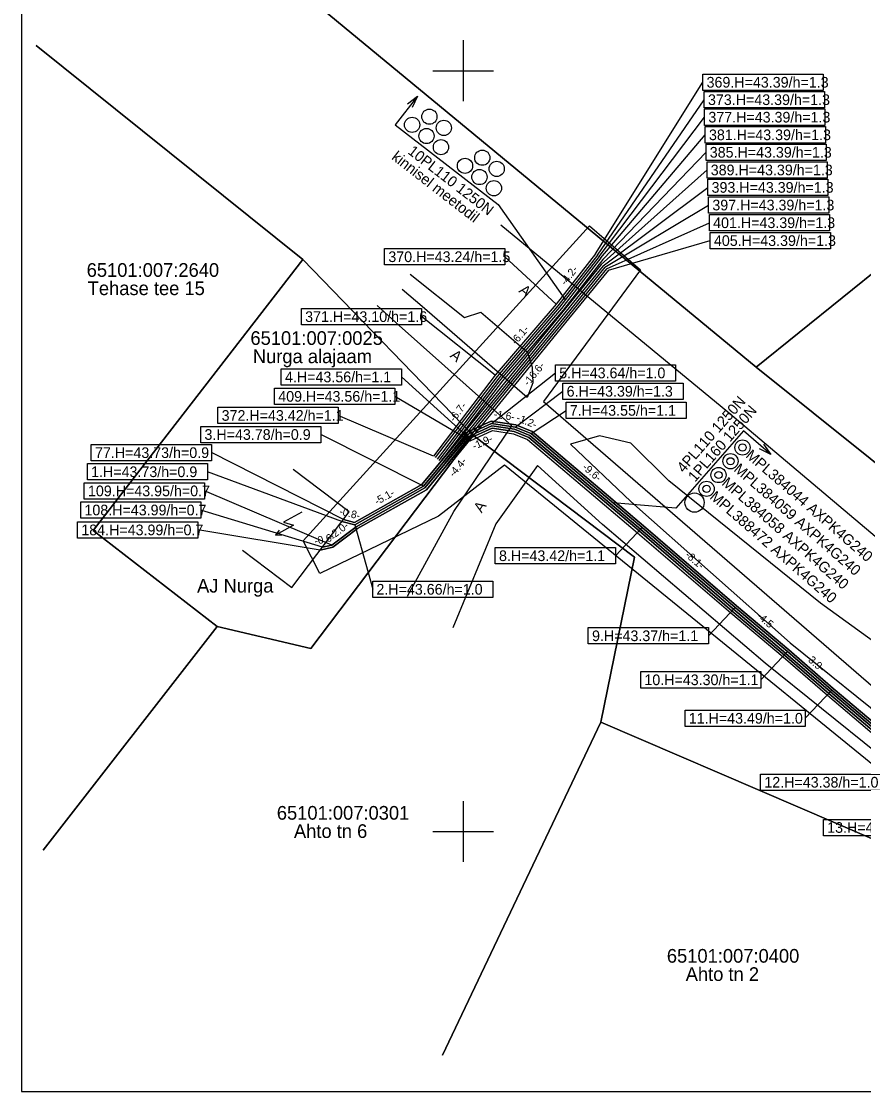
# Model space of a CAD drawing. Extents: x 565521 to 565797, y 6581783 to 6582031.
# Drawn here: x 565521 to 565576.3, y 6581782.9 to 6581853.2 of the extents above; entities that cross this region are included whole.
import ezdxf

# ---------------------------------------------------------------- set-up
doc = ezdxf.new("R2010")
doc.units = 0
for name, color, linetype in [('ABIJOONIS', 7, 'Continuous'), ('HOONE', 7, 'Continuous'), ('JOONSIDE', 7, 'Continuous'), ('MOOTPIIR', 7, 'Continuous'), ('MPKAABEL', 7, 'Continuous'), ('PIIR', 7, 'Continuous'), ('RAJATIS', 7, 'Continuous'), ('TEE', 7, 'Continuous'), ('VORK', 7, 'Continuous'), ('VORMISTUS', 7, 'Continuous')]:
    doc.layers.add(name, color=color, linetype=linetype)

msp = doc.modelspace()

# ---------------------------------------------------------------- linework, layer by layer
at = {"layer": 'ABIJOONIS'}
for p, q in [((565546.987, 6581848.329), (565545.528, 6581846.448)), ((565570.203, 6581824.778), (565568.407, 6581826.339))]:
    msp.add_line(p, q, dxfattribs=at)
for points in [[(565565.743, 6581849.778), (565573.636, 6581849.778), (565573.636, 6581848.703), (565565.743, 6581848.703)], [(565565.834, 6581848.631), (565573.727, 6581848.631), (565573.727, 6581847.555), (565565.834, 6581847.555)], [(565565.86, 6581847.483), (565573.753, 6581847.483), (565573.753, 6581846.407), (565565.86, 6581846.407)], [(565565.9, 6581846.322), (565573.792, 6581846.322), (565573.792, 6581845.247), (565565.9, 6581845.247)], [(565565.952, 6581845.175), (565573.845, 6581845.175), (565573.845, 6581844.099), (565565.952, 6581844.099)], [(565566.017, 6581844.014), (565573.91, 6581844.014), (565573.91, 6581842.938), (565566.017, 6581842.938)], [(565566.069, 6581842.866), (565573.962, 6581842.866), (565573.962, 6581841.791), (565566.069, 6581841.791)], [(565566.121, 6581841.706), (565574.014, 6581841.706), (565574.014, 6581840.63), (565566.121, 6581840.63)], [(565566.173, 6581840.545), (565574.066, 6581840.545), (565574.066, 6581839.469), (565566.173, 6581839.469)], [(565566.226, 6581839.371), (565574.119, 6581839.371), (565574.119, 6581838.296), (565566.226, 6581838.296)], [(565544.837, 6581838.311), (565552.73, 6581838.311), (565552.73, 6581837.235), (565544.837, 6581837.235)], [(565539.373, 6581834.373), (565547.266, 6581834.373), (565547.266, 6581833.297), (565539.373, 6581833.297)], [(565556.063, 6581830.674), (565563.956, 6581830.674), (565563.956, 6581829.598), (565556.063, 6581829.598)], [(565538.049, 6581830.411), (565545.942, 6581830.411), (565545.942, 6581829.335), (565538.049, 6581829.335)], [(565556.55, 6581829.469), (565564.443, 6581829.469), (565564.443, 6581828.393), (565556.55, 6581828.393)], [(565537.606, 6581829.133), (565545.499, 6581829.133), (565545.499, 6581828.057), (565537.606, 6581828.057)], [(565533.885, 6581827.878), (565541.778, 6581827.878), (565541.778, 6581826.802), (565533.885, 6581826.802)], [(565556.755, 6581828.212), (565564.648, 6581828.212), (565564.648, 6581827.137), (565556.755, 6581827.137)], [(565532.759, 6581826.626), (565540.652, 6581826.626), (565540.652, 6581825.551), (565532.759, 6581825.551)], [(565525.567, 6581825.434), (565533.46, 6581825.434), (565533.46, 6581824.358), (565525.567, 6581824.358)], [(565525.31, 6581824.177), (565533.203, 6581824.177), (565533.203, 6581823.102), (565525.31, 6581823.102)], [(565525.105, 6581822.921), (565532.998, 6581822.921), (565532.998, 6581821.845), (565525.105, 6581821.845)], [(565524.874, 6581821.664), (565532.767, 6581821.664), (565532.767, 6581820.589), (565524.874, 6581820.589)], [(565524.669, 6581820.356), (565532.562, 6581820.356), (565532.562, 6581819.281), (565524.669, 6581819.281)], [(565552.106, 6581818.66), (565559.999, 6581818.66), (565559.999, 6581817.584), (565552.106, 6581817.584)], [(565544.055, 6581816.454), (565551.948, 6581816.454), (565551.948, 6581815.379), (565544.055, 6581815.379)], [(565558.218, 6581813.398), (565566.111, 6581813.398), (565566.111, 6581812.323), (565558.218, 6581812.323)], [(565561.658, 6581810.504), (565569.55, 6581810.504), (565569.55, 6581809.429), (565561.658, 6581809.429)], [(565564.572, 6581807.977), (565572.465, 6581807.977), (565572.465, 6581806.901), (565564.572, 6581806.901)], [(565569.538, 6581803.774), (565577.431, 6581803.774), (565577.431, 6581802.698), (565569.538, 6581802.698)], [(565573.666, 6581800.798), (565581.559, 6581800.798), (565581.559, 6581799.723), (565573.666, 6581799.723)]]:
    msp.add_lwpolyline(points, close=True, dxfattribs=at)
for points in [[(565558.692, 6581837.97), (565565.743, 6581849.24)], [(565546.339, 6581847.819), (565546.987, 6581848.329), (565546.655, 6581847.574)], [(565558.811, 6581837.877), (565565.834, 6581848.093)], [(565558.929, 6581837.785), (565565.86, 6581846.945)], [(565545.528, 6581846.448), (565552.286, 6581841.208), (565556.681, 6581834.982)], [(565559.047, 6581837.693), (565565.9, 6581845.784)], [(565559.166, 6581837.6), (565565.952, 6581844.637)], [(565559.071, 6581837.27), (565566.017, 6581843.476)], [(565559.187, 6581837.175), (565566.069, 6581842.329)], [(565559.303, 6581837.08), (565566.121, 6581841.168)], [(565559.42, 6581836.986), (565566.173, 6581840.007)], [(565559.536, 6581836.891), (565566.226, 6581838.833)], [(565556.099, 6581834.646), (565552.73, 6581837.773)], [(565552.107, 6581829.986), (565547.266, 6581833.835)], [(565550.166, 6581826.039), (565545.942, 6581829.873)], [(565551.851, 6581826.811), (565556.063, 6581830.136)], [(565550.447, 6581825.673), (565545.499, 6581828.595)], [(565553.42, 6581826.578), (565556.55, 6581828.931)], [(565548.042, 6581824.661), (565541.778, 6581827.34)], [(565554.461, 6581826.156), (565556.755, 6581827.674)], [(565568.407, 6581826.339), (565563.974, 6581821.239), (565559.858, 6581821.597)], [(565547.384, 6581822.693), (565540.652, 6581826.089)], [(565569.731, 6581825.454), (565570.203, 6581824.778), (565569.468, 6581825.152)], [(565542.13, 6581820.494), (565533.46, 6581824.896)], [(565542.031, 6581820.364), (565533.203, 6581823.64)], [(565541.379, 6581818.822), (565532.998, 6581822.383)], [(565540.754, 6581818.683), (565532.767, 6581821.126)], [(565542.884, 6581820.157), (565544.055, 6581815.917)], [(565540.614, 6581818.498), (565532.562, 6581819.819)], [(565561.749, 6581819.977), (565559.999, 6581818.122)], [(565567.861, 6581814.715), (565566.111, 6581812.86)], [(565571.3, 6581811.821), (565569.55, 6581809.967)], [(565574.215, 6581809.294), (565572.465, 6581807.439)]]:
    msp.add_lwpolyline(points, dxfattribs=at)
for centre, radius in [((565547.777, 6581846.977), 0.5), ((565546.642, 6581846.442), 0.5), ((565548.725, 6581846.241), 0.5), ((565547.59, 6581845.707), 0.5), ((565548.539, 6581844.972), 0.5), ((565551.253, 6581844.281), 0.5), ((565550.118, 6581843.747), 0.5), ((565552.201, 6581843.545), 0.5), ((565551.067, 6581843.011), 0.5), ((565552.015, 6581842.276), 0.5), ((565568.347, 6581825.237), 0.5), ((565568.347, 6581825.237), 0.235), ((565567.56, 6581824.331), 0.5), ((565567.56, 6581824.331), 0.235), ((565566.773, 6581823.426), 0.5), ((565566.773, 6581823.426), 0.235), ((565565.985, 6581822.52), 0.5), ((565565.198, 6581821.614), 0.632), ((565565.985, 6581822.52), 0.235)]:
    msp.add_circle(centre, radius, dxfattribs=at)
at = {"layer": 'HOONE'}
for p, q in [((565539.405, 6581820.985), (565538.201, 6581820.339)), ((565538.852, 6581820.126), (565537.667, 6581819.483)), ((565538.201, 6581820.339), (565538.852, 6581820.126)), ((565537.907, 6581819.799), (565537.667, 6581819.483)), ((565537.667, 6581819.483), (565538.09, 6581819.494))]:
    msp.add_line(p, q, dxfattribs=at)
at = {"layer": 'MOOTPIIR'}
msp.add_lwpolyline([(565630.565, 6581790.733), (565607.784, 6581790.106), (565589.706, 6581793.973), (565552.713, 6581824.068), (565548.377, 6581820.724), (565540.591, 6581816.962), (565539.494, 6581819.105), (565558.304, 6581839.795), (565561.648, 6581836.922), (565555.274, 6581828.248), (565581.346, 6581805.677), (565597.7, 6581795.906), (565627.482, 6581794.861)], dxfattribs=at)
at = {"layer": 'MPKAABEL'}
for points in [[(565558.692, 6581837.97), (565556.099, 6581834.646), (565552.107, 6581829.986), (565548.042, 6581824.661)], [(565558.811, 6581837.877), (565556.215, 6581834.551), (565552.223, 6581829.891), (565548.161, 6581824.57)], [(565558.929, 6581837.785), (565556.331, 6581834.456), (565552.34, 6581829.797), (565548.28, 6581824.479)], [(565559.047, 6581837.693), (565556.447, 6581834.361), (565552.457, 6581829.703), (565548.399, 6581824.388)], [(565559.166, 6581837.6), (565556.563, 6581834.266), (565552.573, 6581829.608), (565548.518, 6581824.297)], [(565559.071, 6581837.27), (565556.458, 6581834.06), (565552.702, 6581829.476), (565548.568, 6581824.399)], [(565559.187, 6581837.175), (565556.574, 6581833.965), (565552.818, 6581829.381), (565548.684, 6581824.304)], [(565559.303, 6581837.08), (565556.69, 6581833.871), (565552.934, 6581829.287), (565548.8, 6581824.209)], [(565559.42, 6581836.986), (565556.806, 6581833.776), (565553.05, 6581829.192), (565548.917, 6581824.115)], [(565559.536, 6581836.891), (565556.922, 6581833.681), (565553.166, 6581829.097), (565549.033, 6581824.02)], [(565540.614, 6581818.498), (565541.444, 6581818.683), (565543.049, 6581819.906), (565547.58, 6581822.459), (565550.353, 6581825.795), (565551.895, 6581826.501), (565553.34, 6581826.286), (565554.304, 6581825.896), (565561.554, 6581819.749), (565567.667, 6581814.487), (565571.105, 6581811.593), (565574.019, 6581809.066), (565578.996, 6581804.854), (565583.139, 6581801.868), (565586.408, 6581799.731), (565591.604, 6581797.021), (565596.891, 6581793.982), (565605.615, 6581793.303), (565612.67, 6581792.694), (565614.763, 6581792.774), (565622.99, 6581792.842)], [(565622.99, 6581792.842), (565614.763, 6581792.774), (565612.67, 6581792.694), (565605.615, 6581793.303), (565596.891, 6581793.982), (565591.604, 6581797.021), (565586.408, 6581799.731), (565583.139, 6581801.868), (565578.996, 6581804.854), (565574.019, 6581809.066), (565571.105, 6581811.593), (565567.667, 6581814.487), (565561.554, 6581819.749), (565554.304, 6581825.896), (565553.34, 6581826.286), (565551.895, 6581826.501), (565550.353, 6581825.795), (565547.58, 6581822.459), (565543.049, 6581819.906), (565541.444, 6581818.683), (565540.614, 6581818.498)], [(565540.754, 6581818.683), (565541.379, 6581818.822), (565542.967, 6581820.032), (565547.482, 6581822.576), (565550.26, 6581825.917), (565551.873, 6581826.656), (565553.38, 6581826.432), (565554.382, 6581826.026), (565561.652, 6581819.863), (565567.764, 6581814.601), (565571.203, 6581811.707), (565574.117, 6581809.18), (565579.088, 6581804.972), (565583.224, 6581801.992), (565586.484, 6581799.861), (565591.676, 6581797.153), (565596.936, 6581794.129), (565605.627, 6581793.452), (565612.674, 6581792.844), (565614.76, 6581792.924), (565622.982, 6581792.992)], [(565622.982, 6581792.992), (565614.76, 6581792.924), (565612.674, 6581792.844), (565605.627, 6581793.452), (565596.936, 6581794.129), (565591.676, 6581797.153), (565586.484, 6581799.861), (565583.224, 6581801.992), (565579.088, 6581804.972), (565574.117, 6581809.18), (565571.203, 6581811.707), (565567.764, 6581814.601), (565561.652, 6581819.863), (565554.382, 6581826.026), (565553.38, 6581826.432), (565551.873, 6581826.656), (565550.26, 6581825.917), (565547.482, 6581822.576), (565542.967, 6581820.032), (565541.379, 6581818.822), (565540.754, 6581818.683)], [(565542.031, 6581820.364), (565542.884, 6581820.157), (565547.384, 6581822.693), (565550.166, 6581826.039), (565551.851, 6581826.811), (565553.42, 6581826.578), (565554.461, 6581826.156), (565561.749, 6581819.977), (565567.861, 6581814.715), (565571.3, 6581811.821), (565574.215, 6581809.294), (565579.181, 6581805.091), (565583.309, 6581802.115), (565586.56, 6581799.991), (565591.748, 6581797.285), (565596.981, 6581794.276), (565605.64, 6581793.602), (565612.678, 6581792.994), (565614.757, 6581793.074), (565622.974, 6581793.142)], [(565622.974, 6581793.142), (565614.757, 6581793.074), (565612.678, 6581792.994), (565605.64, 6581793.602), (565596.981, 6581794.276), (565591.748, 6581797.285), (565586.56, 6581799.991), (565583.309, 6581802.115), (565579.181, 6581805.091), (565574.215, 6581809.294), (565571.3, 6581811.821), (565567.861, 6581814.715), (565561.749, 6581819.977), (565554.461, 6581826.156), (565553.42, 6581826.578), (565551.851, 6581826.811), (565550.166, 6581826.039), (565547.384, 6581822.693), (565542.884, 6581820.157), (565542.031, 6581820.364)], [(565542.13, 6581820.494), (565542.862, 6581820.317), (565547.287, 6581822.81), (565550.073, 6581826.161), (565551.829, 6581826.966), (565553.459, 6581826.723), (565554.54, 6581826.286), (565561.847, 6581820.091), (565567.958, 6581814.829), (565571.398, 6581811.935), (565574.312, 6581809.407), (565579.273, 6581805.209), (565583.394, 6581802.239), (565586.636, 6581800.12), (565591.82, 6581797.416), (565597.027, 6581794.423), (565605.652, 6581793.751), (565612.681, 6581793.144), (565614.753, 6581793.224), (565622.965, 6581793.292)], [(565622.965, 6581793.292), (565614.753, 6581793.224), (565612.681, 6581793.144), (565605.652, 6581793.751), (565597.027, 6581794.423), (565591.82, 6581797.416), (565586.636, 6581800.12), (565583.394, 6581802.239), (565579.273, 6581805.209), (565574.312, 6581809.407), (565571.398, 6581811.935), (565567.958, 6581814.829), (565561.847, 6581820.091), (565554.54, 6581826.286), (565553.459, 6581826.723), (565551.829, 6581826.966), (565550.073, 6581826.161), (565547.287, 6581822.81), (565542.862, 6581820.317), (565542.13, 6581820.494)], [(565550.447, 6581825.673), (565551.917, 6581826.346), (565553.3, 6581826.141), (565554.225, 6581825.766), (565561.457, 6581819.635), (565567.57, 6581814.373), (565571.008, 6581811.479), (565573.922, 6581808.952), (565578.904, 6581804.736), (565583.055, 6581801.744), (565586.332, 6581799.602), (565591.532, 6581796.89), (565596.848, 6581793.834), (565605.602, 6581793.153), (565612.664, 6581792.543), (565614.767, 6581792.624), (565622.999, 6581792.692)]]:
    msp.add_lwpolyline(points, dxfattribs=at)
at = {"layer": 'PIIR'}
for points in [[(565534.04, 6581859.61), (565584.02, 6581919.98), (565576.79, 6581926.34), (565591.88, 6581944.72), (565609.44, 6581927.11), (565647.38, 6581894.03), (565631.38, 6581880.67), (565569.24, 6581830.52)], [(565631.38, 6581880.67), (565649.96, 6581812.44), (565624.53, 6581805.67), (565603.75, 6581806.2), (565591.71, 6581812.51), (565569.24, 6581830.52)], [(565525.69, 6581819.77), (565539.47, 6581837.6), (565550.61, 6581826.06), (565539.98, 6581812.02), (565533.84, 6581813.48)]]:
    msp.add_lwpolyline(points, close=True, dxfattribs=at)
for points in [[(565521.774, 6581869.394), (565534.04, 6581859.61), (565569.24, 6581830.52), (565591.71, 6581812.51), (565603.75, 6581806.2), (565624.53, 6581805.67), (565649.96, 6581812.44), (565679.56, 6581820.33), (565708.58, 6581828.07), (565727.52, 6581833.13), (565748.43, 6581838.7), (565758.2, 6581841.26), (565777.05, 6581846.48), (565795.486, 6581851.413)], [(565521.946, 6581851.662), (565539.47, 6581837.6), (565525.69, 6581819.77), (565533.84, 6581813.48), (565522.403, 6581798.768)], [(565795.678, 6581836.719), (565668.28, 6581802.3), (565648.24, 6581797.17), (565630.58, 6581793.45), (565622.4, 6581792.53), (565599.63, 6581791.69), (565597, 6581792.45), (565584.93, 6581796.06), (565559.05, 6581807.18), (565561.25, 6581818.03), (565550.61, 6581826.06), (565539.47, 6581837.6), (565521.946, 6581851.662)], [(565522.403, 6581798.768), (565533.84, 6581813.48), (565539.98, 6581812.02), (565550.61, 6581826.06), (565561.25, 6581818.03), (565559.05, 6581807.18), (565548.639, 6581785.288)], [(565548.639, 6581785.288), (565559.05, 6581807.18), (565584.93, 6581796.06), (565580.816, 6581785.086)]]:
    msp.add_lwpolyline(points, dxfattribs=at)
at = {"layer": 'RAJATIS'}
msp.add_lwpolyline([(565535.5, 6581818.495), (565538.742, 6581816.033), (565542.514, 6581821), (565538.84, 6581823.791)], dxfattribs=at)
at = {"layer": 'TEE'}
msp.add_line((565546.506, 6581836.625), (565550.077, 6581833.784), dxfattribs=at)
for points in [[(565619.392, 6581805.4), (565618.618, 6581803.846), (565611.115, 6581803.531), (565604.307, 6581804.557), (565597.601, 6581806.231), (565592.081, 6581808.945), (565580.281, 6581816.667), (565567.381, 6581827.565), (565552.48, 6581839.857)], [(565550.077, 6581833.784), (565551.168, 6581834.123), (565554.215, 6581831.507), (565554.52, 6581830.508), (565554.578, 6581829.496), (565554.197, 6581828.526), (565547.302, 6581834.508), (565545.996, 6581835.613)], [(565546.336, 6581815.455), (565549.394, 6581821.027), (565553.192, 6581826.664), (565545.795, 6581833.257), (565544.352, 6581834.567)], [(565767.467, 6581826.65), (565756.507, 6581823.753), (565740.814, 6581819.423), (565718.179, 6581813.268), (565694.781, 6581806.909), (565669.491, 6581800.129), (565647.726, 6581794.368), (565627.151, 6581789.663), (565616.805, 6581789.483), (565610.854, 6581790.022), (565612.148, 6581788.094), (565614.186, 6581786.063), (565612.072, 6581783.881), (565609.834, 6581785.681), (565607.244, 6581788.448), (565605.717, 6581791.391), (565595.086, 6581795.114), (565594.095, 6581793.382), (565591.136, 6581795.032), (565591.796, 6581796.444), (565584.711, 6581800.085), (565577.241, 6581805.104), (565569.839, 6581811.053), (565559.149, 6581820.168)], [(565563.513, 6581823.04), (565561.004, 6581825.529), (565558.96, 6581826.003), (565557.057, 6581825.45), (565561.004, 6581821.694)], [(565559.149, 6581820.168), (565554.878, 6581824.052), (565552.139, 6581820.22), (565549.322, 6581813.388)], [(565561.004, 6581821.694), (565571.478, 6581812.405), (565578.548, 6581806.707), (565585.625, 6581802.089), (565591.965, 6581798.762), (565592.77, 6581798.372), (565593.069, 6581799.368), (565592.933, 6581800.579), (565591.986, 6581803.145), (565590.204, 6581803.901), (565587.221, 6581805.468), (565580.909, 6581809.612), (565573.476, 6581814.994), (565563.513, 6581823.04)]]:
    msp.add_lwpolyline(points, dxfattribs=at)
at = {"layer": 'VORK'}
for p, q in [((565550, 6581852), (565550, 6581848)), ((565548, 6581850), (565552, 6581850)), ((565550, 6581802), (565550, 6581798)), ((565548, 6581800), (565552, 6581800))]:
    msp.add_line(p, q, dxfattribs=at)
at = {"layer": 'VORMISTUS'}
msp.add_lwpolyline([(565797.153, 6582030.692), (565520.978, 6582030.692), (565520.978, 6581782.905), (565797.153, 6581782.905)], close=True, dxfattribs=at)

# ---------------------------------------------------------------- texts
at = {"layer": 'ABIJOONIS'}
for s, p in [('369.H=43.39/h=1.3', (565565.988, 6581848.89)), ('373.H=43.39/h=1.3', (565566.079, 6581847.743)), ('377.H=43.39/h=1.3', (565566.105, 6581846.595)), ('381.H=43.39/h=1.3', (565566.144, 6581845.434)), ('385.H=43.39/h=1.3', (565566.196, 6581844.287)), ('389.H=43.39/h=1.3', (565566.261, 6581843.126)), ('393.H=43.39/h=1.3', (565566.314, 6581841.979)), ('397.H=43.39/h=1.3', (565566.366, 6581840.818)), ('401.H=43.39/h=1.3', (565566.418, 6581839.657)), ('405.H=43.39/h=1.3', (565566.47, 6581838.483)), ('370.H=43.24/h=1.5', (565545.081, 6581837.423)), ('371.H=43.10/h=1.6', (565539.617, 6581833.485)), ('4.H=43.56/h=1.1', (565538.294, 6581829.523)), ('5.H=43.64/h=1.0', (565556.307, 6581829.786)), ('6.H=43.39/h=1.3', (565556.795, 6581828.581)), ('409.H=43.56/h=1.1', (565537.85, 6581828.245)), ('372.H=43.42/h=1.1', (565534.13, 6581826.99)), ('7.H=43.55/h=1.1', (565557, 6581827.324)), ('3.H=43.78/h=0.9', (565533.004, 6581825.739)), ('77.H=43.73/h=0.9', (565525.811, 6581824.546)), ('1.H=43.73/h=0.9', (565525.555, 6581823.29)), ('109.H=43.95/h=0.7', (565525.35, 6581822.033)), ('108.H=43.99/h=0.7', (565525.119, 6581820.776)), ('184.H=43.99/h=0.7', (565524.914, 6581819.469)), ('8.H=43.42/h=1.1', (565552.351, 6581817.772)), ('2.H=43.66/h=1.0', (565544.299, 6581815.567)), ('9.H=43.37/h=1.1', (565558.463, 6581812.51)), ('10.H=43.30/h=1.1', (565561.902, 6581809.617)), ('11.H=43.49/h=1.0', (565564.816, 6581807.089)), ('12.H=43.38/h=1.0', (565569.783, 6581802.886)), ('13.H=43.53/h=1.0', (565573.911, 6581799.911))]:
    msp.add_text(s, height=0.7, dxfattribs=at).set_placement(p)
for s, rotation, p in [('kinnisel meetodil', 322.20606, (565545.243, 6581844.216)), ('10PL110 1250N', 322.20606, (565546.309, 6581844.592)), ('4PL110 1250N', 48.88255, (565564.49, 6581823.526)), ('1PL160 1250N', 48.88255, (565565.228, 6581822.927))]:
    msp.add_text(s, height=0.7, rotation=rotation, dxfattribs=at).set_placement(p)
at = {"layer": 'HOONE'}
msp.add_text('AJ Nurga', height=0.9, dxfattribs=at).set_placement((565532.518, 6581815.7))
at = {"layer": 'JOONSIDE'}
for s, rotation, p in [('-4.2-', 52.03101, (565556.722, 6581835.851)), ('-6.1-', 49.41593, (565553.457, 6581831.947)), ('-16.6-', 50.78485, (565554.281, 6581829.243)), ('-6.7-', 52.64026, (565549.42, 6581826.879)), ('-1.6-', 351.54658, (565551.988, 6581827.195)), ('-1.2-', 337.93174, (565553.445, 6581826.999)), ('-1.9-', 24.62356, (565550.736, 6581825.076)), ('-4.4-', 50.25927, (565549.386, 6581823.261)), ('-9.6-', 319.70938, (565557.783, 6581823.864)), ('-5.1-', 29.39822, (565544.342, 6581821.438)), ('-0.8-', 346.39518, (565541.826, 6581820.825)), ('-2.0-', 37.31091, (565541.425, 6581819.171)), ('-0.6-', 12.57153, (565540.28, 6581818.833)), ('-8.1-', 319.27677, (565564.535, 6581818.106)), ('-4.5-', 319.92172, (565569.246, 6581814.073)), ('-3.9-', 319.06048, (565572.452, 6581811.352))]:
    msp.add_text(s, height=0.5, rotation=rotation, dxfattribs=at).set_placement(p)
at = {"layer": 'MPKAABEL'}
for s, p in [('  MPL384044 AXPK4G240', (565568.117, 6581824.973)), ('  MPL384059 AXPK4G240', (565567.33, 6581824.067)), ('  MPL384058 AXPK4G240', (565566.543, 6581823.161)), ('  MPL388472 AXPK4G240', (565565.756, 6581822.256))]:
    msp.add_text(s, height=0.7, rotation=318.99986, dxfattribs=at).set_placement(p)
at = {"layer": 'PIIR'}
for s, p in [('65101:007:2640', (565525.265, 6581836.451)), ('Tehase tee 15', (565525.332, 6581835.251)), ('65101:007:0025', (565536.022, 6581831.978)), ('Nurga alajaam', (565536.18, 6581830.778)), ('65101:007:0301', (565537.756, 6581800.775)), ('Ahto tn 6', (565538.881, 6581799.575)), ('65101:007:0400', (565563.377, 6581791.377)), ('Ahto tn 2', (565564.615, 6581790.177))]:
    msp.add_text(s, height=0.9, dxfattribs=at).set_placement(p)
at = {"layer": 'TEE'}
for rotation, p in [(320.19443, (565553.608, 6581835.479)), (320.19443, (565549.081, 6581831.207)), (56.6503, (565551.213, 6581820.897))]:
    msp.add_text('A', height=0.7, rotation=rotation, dxfattribs=at).set_placement(p)

doc.saveas('drawing.dxf')
